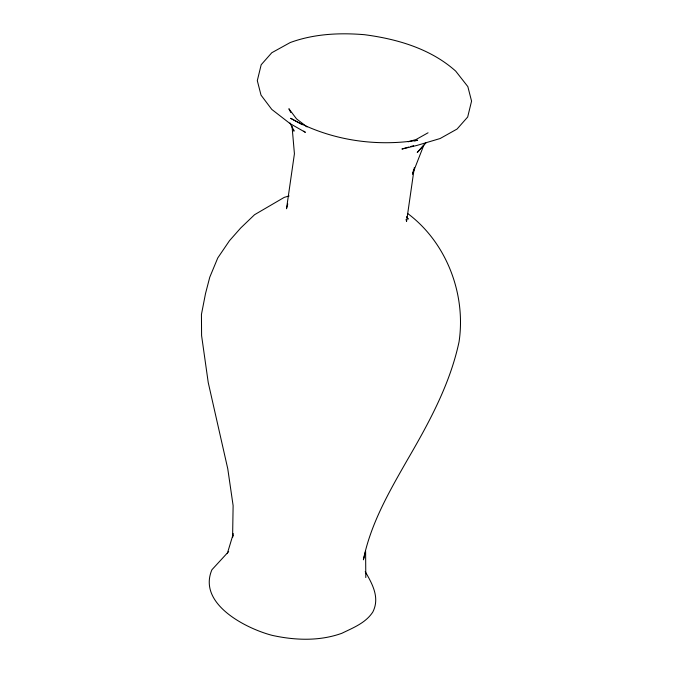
<?xml version="1.0" encoding="UTF-8"?>
<svg xmlns="http://www.w3.org/2000/svg" width="673" height="673" viewBox="0 0 673 673"><rect width="100%" height="100%" fill="white"/><g stroke="black" fill="none" stroke-linecap="round" stroke-linejoin="round"><path stroke-width="1.01" d="M414.332 167.518L406.568 221.451L406.046 219.415M287.75 203.927L286.505 208.748L294.421 153.781L292.032 126.179M233.094 535.313L232.597 537.205L233.119 505.616L227.768 468.787L208.235 382.558L201.589 335.6L201.437 314.451L205.509 293.596L209.766 277.209L217.774 257.936L229.501 240.682L240.741 227.962L254.562 214.712L284.267 197.366L289.104 195.952M413.735 169.369L412.482 174.181L423.897 144.947L417.235 152.502L426.245 142.575M227.297 553.618L233.312 533.664M228.652 551.574L211.919 569.753C197.29 603.975 246.343 628.708 272.346 635.405C295.211 640.402 319.599 641.327 341.892 633.268C353.232 627.732 365.691 622.996 372.85 611.967C380.001 597.683 372.455 584.088 365.22 571.596M428.053 132.791L416.032 139.53L408.191 141.776M408.721 147.101L401.916 149.044L416.898 145.444L440.142 138.52L457.076 129.031L467.685 117.009L471.563 101.11L467.844 86.615L455.714 71.128C430.644 48.708 397.23 38.984 364.505 34.702C339.503 32.607 313.988 33.843 290.24 42.534L271.791 52.73L261.183 64.743L257.305 80.651L261.023 95.145L271.791 109.421L289.928 123.496L305.382 132.354L303.784 131.134M410.665 146.546L413.584 145.713M414.593 140.918L417.647 140.253C374.457 147.025 328.853 139.908 290.677 118.305L302.354 124.715M307.031 126.928L296.532 118.877L288.894 108.74L290.736 112.509M407.762 213.56C446.578 242.566 466.145 294.135 459.07 341.716C450.052 384.266 428.945 422.821 407.266 460.088C389.213 491.66 370.646 523.754 363.395 559.818L365.607 551.28L365.801 577.56M407.022 217.53L408.208 219.104L406.61 216.622M289.979 122.932L294.017 131.201L293.504 129.182"/></g></svg>
